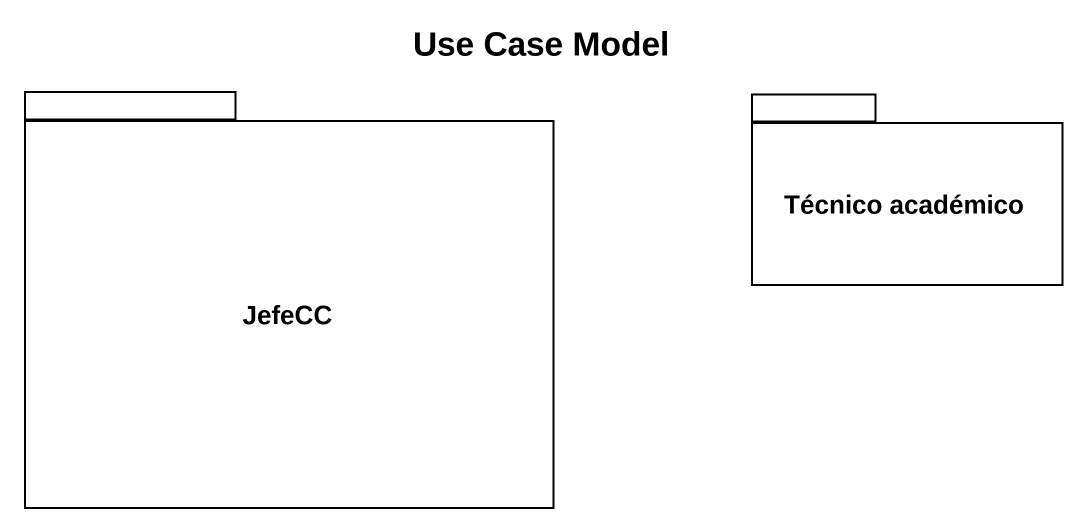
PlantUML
@startuml
title Use Case Model
package JefeCC {
}
package "Técnico académico" as Técnico_académico {
}
@enduml
